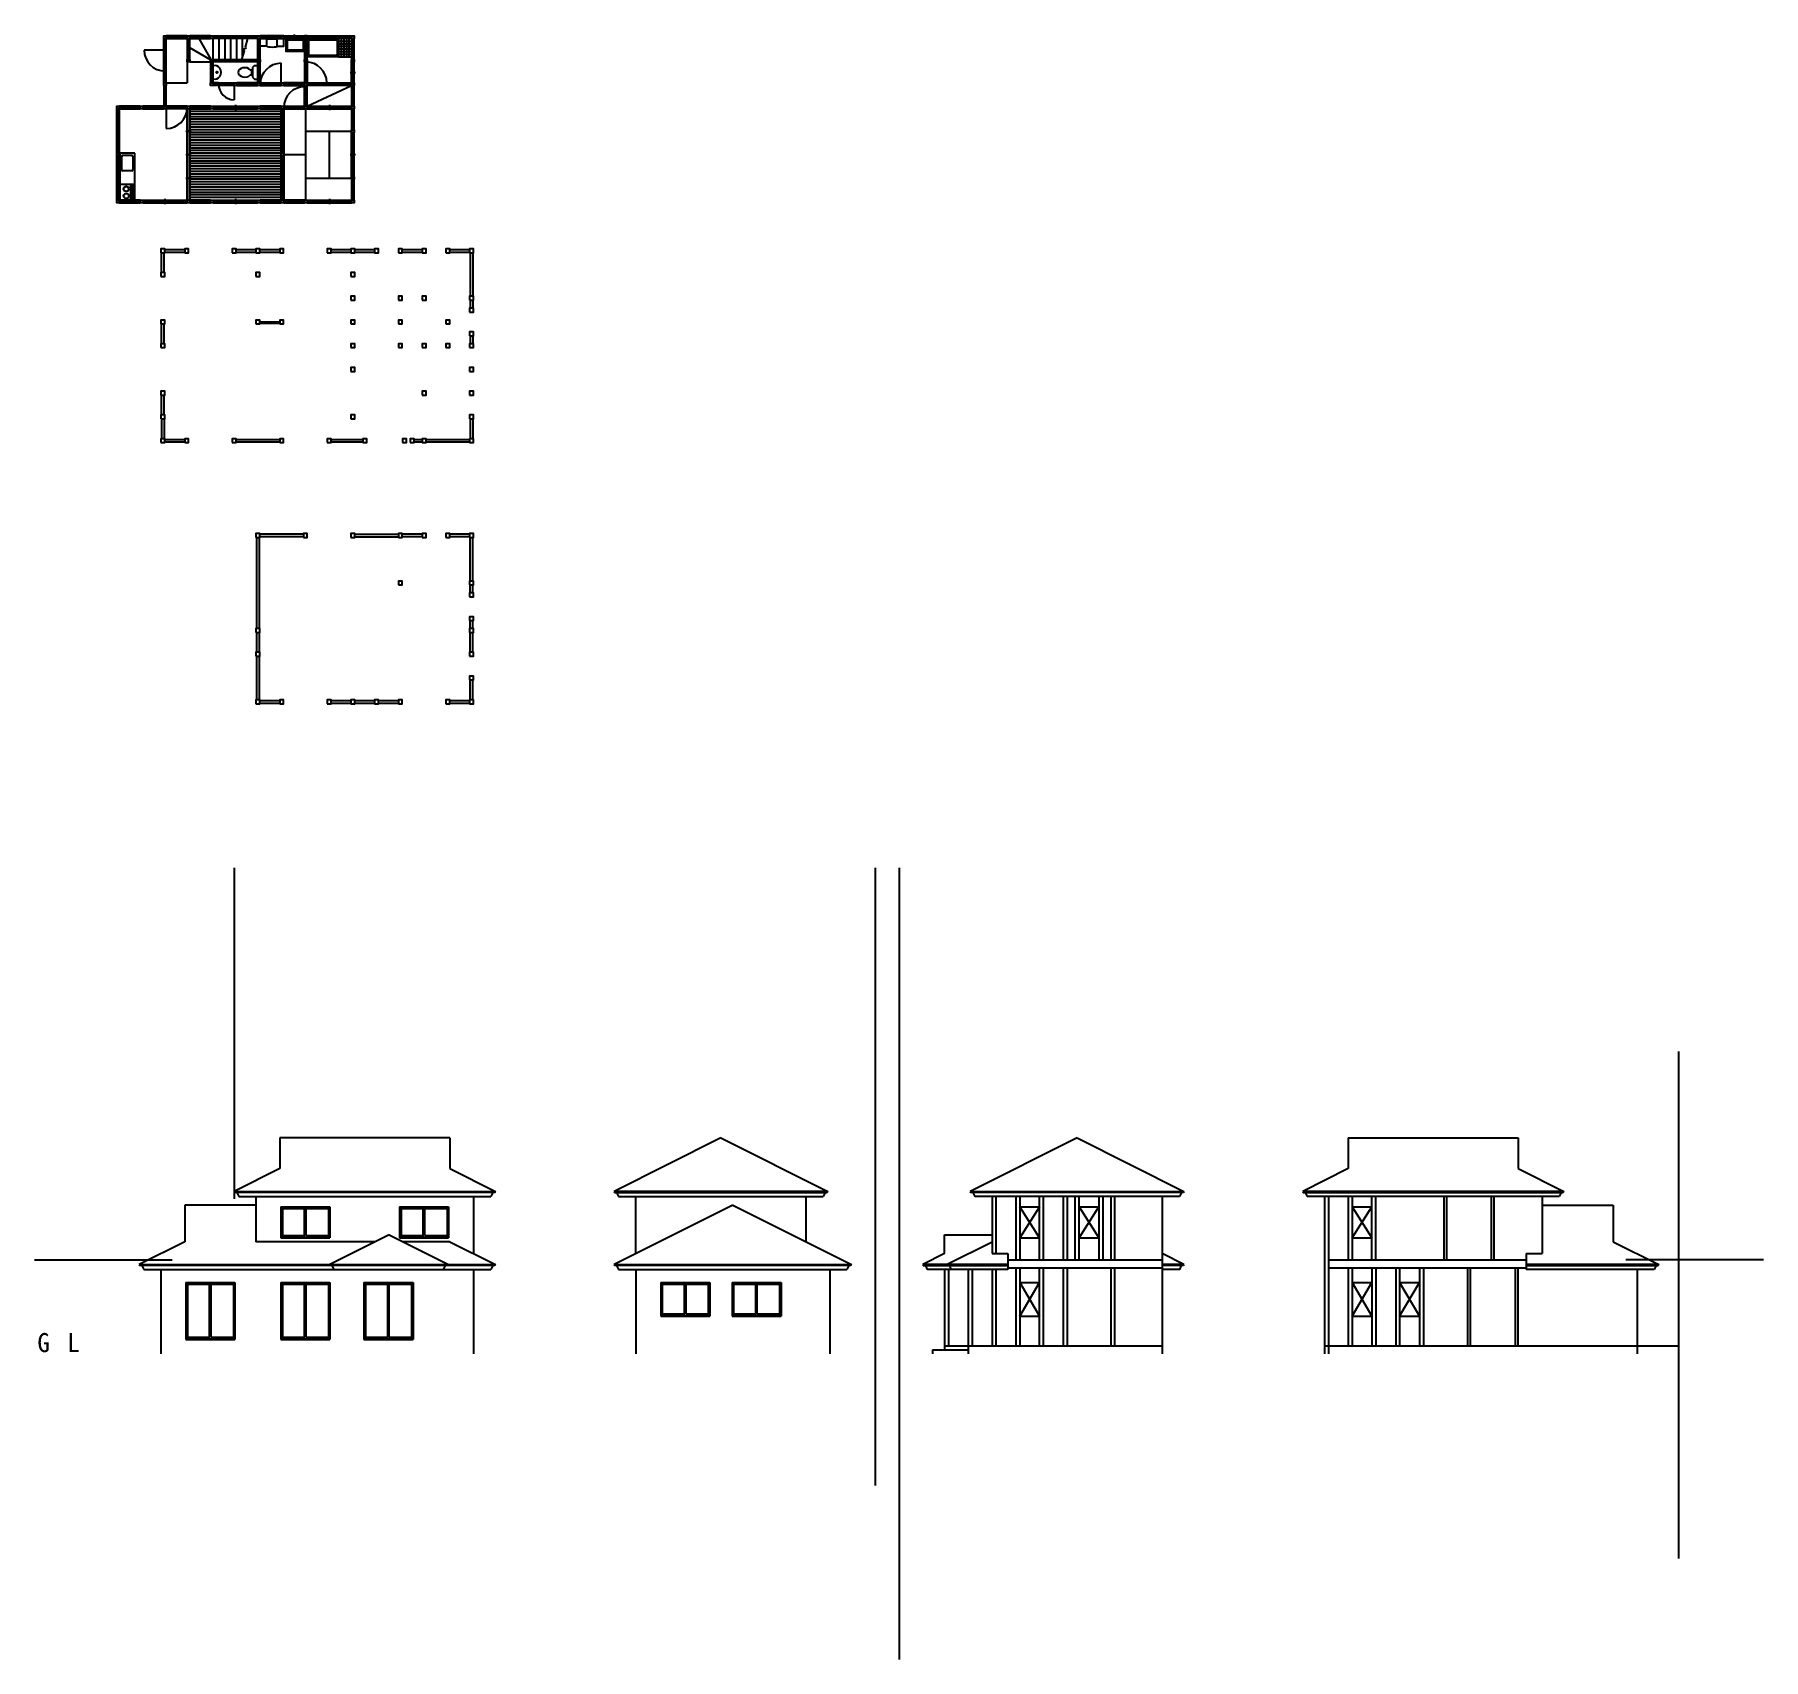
# Model space of a CAD drawing. Units: millimetres at full size, sheet at 1:100. Extents: x -17787 to 48469, y -51701 to 10600.
import ezdxf

# ---------------------------------------------------------------- set-up
doc = ezdxf.new("R2010")
doc.units = ezdxf.units.MM
doc.header["$LTSCALE"] = 100
for name, color, linetype in [('0-1_基準線', 7, 'Continuous'), ('0-2', 3, 'Continuous'), ('0-3_柱', 7, 'Continuous'), ('0-9_壁・窓', 4, 'Continuous'), ('0-A_屋根', 4, 'Continuous')]:
    doc.layers.add(name, color=color, linetype=linetype)
doc.styles.add('ＭＳ ゴシック', font='')
doc.styles.get('ＭＳ ゴシック').set_extended_font_data('MS Gothic')

msp = doc.modelspace()

# ---------------------------------------------------------------- linework, layer by layer
at = {"layer": '0-1_基準線', "color": 4}
for p, q in [((-12838.7, 10000), (-13588.7, 10000)), ((-12838.7, 8750), (-12838.7, 10450)), ((-12738.7, 8750), (-12738.7, 10450)), ((-11038.7, 9628.9), (-11838.7, 10090.7)), ((-11017.6, 9650), (-11479.5, 10450)), ((-10938.7, 9650), (-10938.7, 10450)), ((-10713.7, 9650), (-10713.7, 10450)), ((-10488.7, 9650), (-10488.7, 10450)), ((-10263.7, 9650), (-10263.7, 10450)), ((-10038.7, 9650), (-10038.7, 10450)), ((-9760.5, 9977.9), (-9853.6, 9650)), ((-9813.7, 9790.3), (-9813.7, 10450)), ((-9626.5, 10450), (-9719.6, 10122.2)), ((-8883.9, 10160), (-9138.7, 10160)), ((-8483.9, 10160), (-8483.9, 10440)), ((-8238.7, 10550), (-7438.7, 10550)), ((-8238.7, 10450), (-7438.7, 10450)), ((-8138.7, 10450), (-7438.7, 10450)), ((-7438.7, 10450), (-7438.7, 9950)), ((-7288.7, 10370), (-7288.7, 9830)), ((-7258.7, 10400), (-6218.7, 10400)), ((-6188.7, 10370), (-6188.7, 9830)), ((-6138.7, 10350), (-5638.7, 10350)), ((-6138.7, 10250), (-5638.7, 10250)), ((-6138.7, 10150), (-5638.7, 10150)), ((-6138.7, 10050), (-5638.7, 10050)), ((-6138.7, 9950), (-5638.7, 9950)), ((-6038.7, 10450), (-6038.7, 9750)), ((-5938.7, 10450), (-5938.7, 9750)), ((-5838.7, 10450), (-5838.7, 9750)), ((-5738.7, 10450), (-5738.7, 9750)), ((-11938.7, 9550), (-11938.7, 8750)), ((-11838.7, 9550), (-11038.7, 9550)), ((-9361.7, 9410), (-9238.7, 9410)), ((-9238.7, 9410), (-9238.7, 8890)), ((-8338.7, 8750), (-8338.7, 9500)), ((-7438.7, 9550), (-7438.7, 8750)), ((-7338.7, 9550), (-7338.7, 8750)), ((-6218.7, 9800), (-7258.7, 9800)), ((-6138.7, 9850), (-5638.7, 9850)), ((-6138.7, 9750), (-5638.7, 9750)), ((-5638.7, 8750), (-5638.7, 9550)), ((-5538.7, 8750), (-5538.7, 9550)), ((-12738.7, 8750), (-11938.7, 8750)), ((-10738.7, 8750), (-10138.7, 8750)), ((-10138.7, 8650), (-10738.7, 8650)), ((-10138.7, 8700), (-10138.7, 8100)), ((-9521.8, 9250), (-9478.7, 9250)), ((-9521.8, 9050), (-9478.7, 9050)), ((-9478.7, 9250), (-9478.7, 9050)), ((-9138.7, 8750), (-8338.7, 8750)), ((-9138.7, 8650), (-8338.7, 8650)), ((-7338.7, 8750), (-6588.7, 8750)), ((-7338.7, 7850), (-5638.7, 8650)), ((-7438.7, 7850), (-7438.7, 8600)), ((-11938.7, 7850), (-12738.7, 7850)), ((-11938.7, 7750), (-12738.7, 7750)), ((-12738.7, 7750), (-12738.7, 7000)), ((-11938.7, 4250), (-11938.7, 7750)), ((-11838.7, 7750), (-11838.7, 4250)), ((-8338.7, 7650), (-11838.7, 7650)), ((-8338.7, 7550), (-11838.7, 7550)), ((-8338.7, 7450), (-11838.7, 7450)), ((-8338.7, 7350), (-11838.7, 7350)), ((-10938.7, 7850), (-9238.7, 7850)), ((-10938.7, 7750), (-9238.7, 7750)), ((-8238.7, 7850), (-7438.7, 7850)), ((-8238.7, 7750), (-7438.7, 7750)), ((-7388.7, 4250), (-7388.7, 7750)), ((-7338.7, 7850), (-5638.7, 7850)), ((-7338.7, 7750), (-5638.7, 7750)), ((-8338.7, 7250), (-11838.7, 7250)), ((-8338.7, 7150), (-11838.7, 7150)), ((-8338.7, 7050), (-11838.7, 7050)), ((-8338.7, 6950), (-11838.7, 6950)), ((-8338.7, 6850), (-11838.7, 6850)), ((-8338.7, 6750), (-11838.7, 6750)), ((-8338.7, 6650), (-11838.7, 6650)), ((-7388.7, 6900), (-5638.7, 6900)), ((-6488.7, 5100), (-6488.7, 6900)), ((-5638.7, 5150), (-5638.7, 6850)), ((-5538.7, 5150), (-5538.7, 6850)), ((-13938.7, 6050), (-14538.7, 6050)), ((-14508.7, 4250), (-14508.7, 6050)), ((-13938.7, 4250), (-13938.7, 6050)), ((-8338.7, 6550), (-11838.7, 6550)), ((-8338.7, 6450), (-11838.7, 6450)), ((-8338.7, 6350), (-11838.7, 6350)), ((-8338.7, 6250), (-11838.7, 6250)), ((-8338.7, 6150), (-11838.7, 6150)), ((-8338.7, 6050), (-11838.7, 6050)), ((-8238.7, 6000), (-7388.7, 6000)), ((-14448.9, 5407.3), (-14448.9, 5928.9)), ((-14054.5, 5958.9), (-14418.9, 5958.9)), ((-14054.5, 5377.3), (-14418.9, 5377.3)), ((-14024.5, 5928.9), (-14024.5, 5407.3)), ((-8338.7, 5950), (-11838.7, 5950)), ((-8338.7, 5850), (-11838.7, 5850)), ((-8338.7, 5750), (-11838.7, 5750)), ((-8338.7, 5650), (-11838.7, 5650)), ((-8338.7, 5550), (-11838.7, 5550)), ((-8338.7, 5450), (-11838.7, 5450)), ((-8338.7, 5350), (-11838.7, 5350)), ((-13938.7, 4850), (-14508.7, 4850)), ((-14360.8, 4770.4), (-14318.4, 4728)), ((-14360.8, 4600.7), (-14318.4, 4643.1)), ((-14233.6, 4728), (-14191.1, 4770.4)), ((-14233.6, 4643.1), (-14191.1, 4600.7)), ((-14095.2, 4250), (-14095.2, 4850)), ((-14060.4, 4720), (-14060.4, 4654.1)), ((-14024.5, 4250), (-14024.5, 4850)), ((-8338.7, 5250), (-11838.7, 5250)), ((-8338.7, 5150), (-11838.7, 5150)), ((-8338.7, 5050), (-11838.7, 5050)), ((-8338.7, 4950), (-11838.7, 4950)), ((-8338.7, 4850), (-11838.7, 4850)), ((-8338.7, 4750), (-11838.7, 4750)), ((-8338.7, 4650), (-11838.7, 4650)), ((-7388.7, 5100), (-5638.7, 5100)), ((-14360.8, 4495.3), (-14318.4, 4452.9)), ((-14318.4, 4368), (-14360.8, 4325.6)), ((-14191.1, 4495.3), (-14233.6, 4452.9)), ((-14233.6, 4368), (-14191.1, 4325.6)), ((-14060.4, 4444.4), (-14060.4, 4384.4)), ((-13638.7, 4250), (-11938.7, 4250)), ((-13638.7, 4150), (-11938.7, 4150)), ((-8338.7, 4550), (-11838.7, 4550)), ((-8338.7, 4450), (-11838.7, 4450)), ((-8338.7, 4350), (-11838.7, 4350)), ((-10938.7, 4250), (-9238.7, 4250)), ((-10938.7, 4150), (-9238.7, 4150)), ((-7338.7, 4250), (-5638.7, 4250)), ((-7338.7, 4150), (-5638.7, 4150))]:
    msp.add_line(p, q, dxfattribs=at)
at = {"layer": '0-1_基準線'}
for p, q in [((-12838.7, 10550), (-12738.7, 10550)), ((-12738.7, 10550), (-12738.7, 10450)), ((-11938.7, 10550), (-12738.7, 10550)), ((-11938.7, 10525), (-12738.7, 10525)), ((-12738.7, 10475), (-11938.7, 10475)), ((-12738.7, 10450), (-11938.7, 10450)), ((-11938.7, 10450), (-11938.7, 9650)), ((-11838.7, 10450), (-11938.7, 10450)), ((-11913.7, 10450), (-11913.7, 9650)), ((-11863.7, 9650), (-11863.7, 10450)), ((-11038.7, 10550), (-11838.7, 10550)), ((-11038.7, 10525), (-11838.7, 10525)), ((-11838.7, 10475), (-11038.7, 10475)), ((-11838.7, 9650), (-11838.7, 10450)), ((-11838.7, 10450), (-11038.7, 10450)), ((-10938.7, 10550), (-9238.7, 10550)), ((-10938.7, 10525), (-9238.7, 10525)), ((-9238.7, 10475), (-10938.7, 10475)), ((-9238.7, 10450), (-10938.7, 10450)), ((-9795, 10039.6), (-9760.5, 9977.9)), ((-9238.7, 10450), (-9238.7, 9650)), ((-9213.7, 10450), (-9213.7, 9650)), ((-9163.7, 9650), (-9163.7, 10450)), ((-8338.7, 10550), (-9138.7, 10550)), ((-8338.7, 10525), (-9138.7, 10525)), ((-9138.7, 10475), (-8338.7, 10475)), ((-9138.7, 9650), (-9138.7, 10450)), ((-9138.7, 10450), (-8338.7, 10450)), ((-7838.7, 10600), (-7838.7, 10400)), ((-7438.7, 10450), (-7438.7, 9650)), ((-7413.7, 10450), (-7413.7, 9650)), ((-7363.7, 9650), (-7363.7, 10450)), ((-7338.7, 10550), (-5638.7, 10550)), ((-7338.7, 10525), (-5638.7, 10525)), ((-5638.7, 10475), (-7338.7, 10475)), ((-5638.7, 10450), (-7338.7, 10450)), ((-7338.7, 9650), (-7338.7, 10450)), ((-5638.7, 10450), (-5638.7, 9650)), ((-5613.7, 10450), (-5613.7, 9650)), ((-5563.7, 9650), (-5563.7, 10450)), ((-5538.7, 9650), (-5538.7, 10450)), ((-11038.7, 9550), (-11038.7, 8750)), ((-11013.7, 9550), (-11013.7, 8750)), ((-10963.7, 8750), (-10963.7, 9550)), ((-10938.7, 9650), (-9238.7, 9650)), ((-10938.7, 9625), (-9238.7, 9625)), ((-9238.7, 9575), (-10938.7, 9575)), ((-9238.7, 9550), (-10938.7, 9550)), ((-10938.7, 8750), (-10938.7, 9550)), ((-9238.7, 9550), (-9238.7, 8750)), ((-9213.7, 9550), (-9213.7, 8750)), ((-9163.7, 8750), (-9163.7, 9550)), ((-9138.7, 8750), (-9138.7, 9550)), ((-12838.7, 8750), (-12738.7, 8750)), ((-12838.7, 8650), (-12838.7, 7850)), ((-12813.7, 8650), (-12813.7, 7850)), ((-12763.7, 7850), (-12763.7, 8650)), ((-12738.7, 8750), (-12738.7, 8650)), ((-12738.7, 7850), (-12738.7, 8650)), ((-10768.7, 8725), (-10938.7, 8725)), ((-10768.7, 8675), (-10938.7, 8675)), ((-10768.7, 8650), (-10768.7, 8750)), ((-10738.7, 8650), (-10738.7, 8750)), ((-9238.7, 8750), (-10038.7, 8750)), ((-9238.7, 8725), (-10038.7, 8725)), ((-10038.7, 8675), (-9238.7, 8675)), ((-10038.7, 8650), (-9238.7, 8650)), ((-7438.7, 8750), (-8238.7, 8750)), ((-7438.7, 8725), (-8238.7, 8725)), ((-8238.7, 8675), (-7438.7, 8675)), ((-8238.7, 8650), (-7438.7, 8650)), ((-7438.7, 8650), (-7438.7, 7850)), ((-7413.7, 8650), (-7413.7, 7850)), ((-7363.7, 7850), (-7363.7, 8650)), ((-7338.7, 8750), (-5638.7, 8750)), ((-7338.7, 8725), (-5638.7, 8725)), ((-5638.7, 8675), (-7338.7, 8675)), ((-5638.7, 8650), (-7338.7, 8650)), ((-7338.7, 7850), (-7338.7, 8650)), ((-5688.7, 9150), (-5488.7, 9150)), ((-5638.7, 8650), (-5638.7, 7850)), ((-5613.7, 8650), (-5613.7, 7850)), ((-5563.7, 7850), (-5563.7, 8650)), ((-5538.7, 7850), (-5538.7, 8650)), ((-14638.7, 6050), (-14638.7, 7750)), ((-14613.7, 6050), (-14613.7, 7750)), ((-14563.7, 7750), (-14563.7, 6050)), ((-13738.7, 7850), (-14538.7, 7850)), ((-13738.7, 7825), (-14538.7, 7825)), ((-14538.7, 7775), (-13738.7, 7775)), ((-14538.7, 7750), (-13738.7, 7750)), ((-14538.7, 7750), (-14538.7, 6050)), ((-12838.7, 7850), (-13638.7, 7850)), ((-12838.7, 7825), (-13638.7, 7825)), ((-13638.7, 7775), (-12838.7, 7775)), ((-13638.7, 7750), (-12838.7, 7750)), ((-11038.7, 7850), (-11838.7, 7850)), ((-11038.7, 7825), (-11838.7, 7825)), ((-11838.7, 7775), (-11038.7, 7775)), ((-11838.7, 7750), (-11038.7, 7750)), ((-10088.7, 7900), (-10088.7, 7700)), ((-8338.7, 7850), (-9138.7, 7850)), ((-8338.7, 7825), (-9138.7, 7825)), ((-9138.7, 7775), (-8338.7, 7775)), ((-9138.7, 7750), (-8338.7, 7750)), ((-8338.7, 6050), (-8338.7, 7750)), ((-8313.7, 6050), (-8313.7, 7750)), ((-8263.7, 7750), (-8263.7, 6050)), ((-8238.7, 7750), (-8238.7, 6050)), ((-6488.7, 7900), (-6488.7, 7700)), ((-5638.7, 7750), (-5638.7, 6950)), ((-5613.7, 7750), (-5613.7, 6950)), ((-5563.7, 6950), (-5563.7, 7750)), ((-5538.7, 6950), (-5538.7, 7750)), ((-11988.7, 6900), (-11788.7, 6900)), ((-11988.7, 6000), (-11788.7, 6000)), ((-5688.7, 6000), (-5488.7, 6000)), ((-14638.7, 4250), (-14638.7, 5950)), ((-14613.7, 4250), (-14613.7, 5950)), ((-14563.7, 5950), (-14563.7, 4250)), ((-14538.7, 5950), (-14538.7, 4250)), ((-8338.7, 4250), (-8338.7, 5950)), ((-8313.7, 4250), (-8313.7, 5950)), ((-8263.7, 5950), (-8263.7, 4250)), ((-8238.7, 5950), (-8238.7, 4250)), ((-11988.7, 5100), (-11788.7, 5100)), ((-5638.7, 5050), (-5638.7, 4250)), ((-5613.7, 5050), (-5613.7, 4250)), ((-5563.7, 4250), (-5563.7, 5050)), ((-5538.7, 4250), (-5538.7, 5050)), ((-13738.7, 4250), (-14538.7, 4250)), ((-13738.7, 4225), (-14538.7, 4225)), ((-14538.7, 4175), (-13738.7, 4175)), ((-14538.7, 4150), (-13738.7, 4150)), ((-12788.7, 4300), (-12788.7, 4100)), ((-11038.7, 4250), (-11838.7, 4250)), ((-11038.7, 4225), (-11838.7, 4225)), ((-11838.7, 4175), (-11038.7, 4175)), ((-11838.7, 4150), (-11038.7, 4150)), ((-10088.7, 4300), (-10088.7, 4100)), ((-8338.7, 4250), (-9138.7, 4250)), ((-8338.7, 4225), (-9138.7, 4225)), ((-9138.7, 4175), (-8338.7, 4175)), ((-9138.7, 4150), (-8338.7, 4150)), ((-7438.7, 4250), (-8238.7, 4250)), ((-7438.7, 4225), (-8238.7, 4225)), ((-8238.7, 4175), (-7438.7, 4175)), ((-8238.7, 4150), (-7438.7, 4150)), ((-6488.7, 4300), (-6488.7, 4100))]:
    msp.add_line(p, q, dxfattribs=at)
at = {"layer": '0-1_基準線', "color": 2}
for p, q in [((-12788.7, 10050), (-12788.7, 10450)), ((-12788.7, 9200), (-12788.7, 10000)), ((-12788.7, 9200), (-12788.7, 10000)), ((-8238.7, 10525), (-7808.7, 10525)), ((-7868.7, 10475), (-7438.7, 10475)), ((-7388.7, 9550), (-7388.7, 8750)), ((-5563.7, 9120), (-5563.7, 9550)), ((-12788.7, 8750), (-12788.7, 9150)), ((-12788.7, 8750), (-12788.7, 9150)), ((-10138.7, 8700), (-10738.7, 8700)), ((-9138.7, 8700), (-8338.7, 8700)), ((-5613.7, 8750), (-5613.7, 9180)), ((-11938.7, 7800), (-12738.7, 7800)), ((-11863.7, 7750), (-11863.7, 6870)), ((-10938.7, 7825), (-10058.7, 7825)), ((-10118.7, 7775), (-9238.7, 7775)), ((-8238.7, 7800), (-7438.7, 7800)), ((-7338.7, 7825), (-6458.7, 7825)), ((-6518.7, 7775), (-5638.7, 7775)), ((-5563.7, 5970), (-5563.7, 6850)), ((-5613.7, 5150), (-5613.7, 6030)), ((-11863.7, 5130), (-11863.7, 4250)), ((-13638.7, 4225), (-12758.7, 4225)), ((-12818.7, 4175), (-11938.7, 4175)), ((-10938.7, 4225), (-10058.7, 4225)), ((-10118.7, 4175), (-9238.7, 4175)), ((-7338.7, 4225), (-6458.7, 4225)), ((-6518.7, 4175), (-5638.7, 4175))]:
    msp.add_line(p, q, dxfattribs=at)
at = {"layer": '0-1_基準線', "color": 3}
msp.add_line((-10938.7, 8897.6), (-10938.7, 9402.4), dxfattribs=at)
at = {"layer": '0-1_基準線'}
for points in [[(-12738.7, 10450), (-12838.7, 10450), (-12838.7, 10550)], [(-11938.7, 10450), (-11938.7, 10550), (-11838.7, 10550), (-11838.7, 10450)], [(-12738.7, 8650), (-12838.7, 8650), (-12838.7, 8750)], [(-10738.7, 8750), (-10768.7, 8750), (-10938.7, 8750)], [(-10738.7, 8650), (-10768.7, 8650), (-10938.7, 8650)]]:
    msp.add_lwpolyline(points, dxfattribs=at)
for points in [[(-12838.7, 10450), (-12838.7, 10550), (-12738.7, 10550), (-12738.7, 10450)], [(-12838.7, 10000), (-12738.7, 10000), (-12738.7, 10050), (-12838.7, 10050)], [(-11938.7, 10450), (-11938.7, 10550), (-11838.7, 10550), (-11838.7, 10450)], [(-11938.7, 10450), (-11938.7, 10550), (-11838.7, 10550), (-11838.7, 10450)], [(-11038.7, 10450), (-11038.7, 10550), (-10938.7, 10550), (-10938.7, 10450)], [(-11038.7, 10450), (-11038.7, 10550), (-10938.7, 10550), (-10938.7, 10450)], [(-9238.7, 10450), (-9238.7, 10550), (-9138.7, 10550), (-9138.7, 10450)], [(-9138.7, 10450), (-9238.7, 10450), (-9238.7, 10550), (-9138.7, 10550)], [(-9238.7, 10450), (-9238.7, 10550), (-9138.7, 10550), (-9138.7, 10450)], [(-8338.7, 10450), (-8338.7, 10550), (-8238.7, 10550), (-8238.7, 10450)], [(-8338.7, 10550), (-8338.7, 10450), (-8238.7, 10450), (-8238.7, 10550)], [(-7438.7, 10450), (-7438.7, 10550), (-7338.7, 10550), (-7338.7, 10450)], [(-7338.7, 10450), (-7438.7, 10450), (-7438.7, 10550), (-7338.7, 10550)], [(-7438.7, 10550), (-7438.7, 10450), (-7338.7, 10450), (-7338.7, 10550)], [(-5638.7, 10450), (-5638.7, 10550), (-5538.7, 10550), (-5538.7, 10450)], [(-5538.7, 10450), (-5638.7, 10450), (-5638.7, 10550), (-5538.7, 10550)], [(-11838.7, 9550), (-11938.7, 9550), (-11938.7, 9650), (-11838.7, 9650)], [(-11038.7, 9550), (-11038.7, 9650), (-10938.7, 9650), (-10938.7, 9550)], [(-10938.7, 9550), (-11038.7, 9550), (-11038.7, 9650), (-10938.7, 9650)], [(-9238.7, 9550), (-9238.7, 9650), (-9138.7, 9650), (-9138.7, 9550)], [(-9138.7, 9550), (-9238.7, 9550), (-9238.7, 9650), (-9138.7, 9650)], [(-9138.7, 9550), (-9238.7, 9550), (-9238.7, 9650), (-9138.7, 9650)], [(-7338.7, 9550), (-7438.7, 9550), (-7438.7, 9650), (-7338.7, 9650)], [(-7438.7, 9650), (-7338.7, 9650), (-7338.7, 9550), (-7438.7, 9550)], [(-5538.7, 9550), (-5638.7, 9550), (-5638.7, 9650), (-5538.7, 9650)], [(-5638.7, 9550), (-5538.7, 9550), (-5538.7, 9650), (-5638.7, 9650)], [(-12838.7, 9150), (-12738.7, 9150), (-12738.7, 9200), (-12838.7, 9200)], [(-12738.7, 8650), (-12838.7, 8650), (-12838.7, 8750), (-12738.7, 8750)], [(-10938.7, 8650), (-11038.7, 8650), (-11038.7, 8750), (-10938.7, 8750)], [(-10938.7, 8750), (-10938.7, 8650), (-11038.7, 8650), (-11038.7, 8750)], [(-10138.7, 8650), (-10138.7, 8750), (-10038.7, 8750), (-10038.7, 8650)], [(-10038.7, 8750), (-10038.7, 8650), (-10138.7, 8650), (-10138.7, 8750)], [(-9138.7, 8650), (-9238.7, 8650), (-9238.7, 8750), (-9138.7, 8750)], [(-9238.7, 8650), (-9238.7, 8750), (-9138.7, 8750), (-9138.7, 8650)], [(-9238.7, 8650), (-9238.7, 8750), (-9138.7, 8750), (-9138.7, 8650)], [(-8338.7, 8650), (-8338.7, 8750), (-8238.7, 8750), (-8238.7, 8650)], [(-8338.7, 8650), (-8338.7, 8750), (-8238.7, 8750), (-8238.7, 8650)], [(-7438.7, 8650), (-7438.7, 8750), (-7338.7, 8750), (-7338.7, 8650)], [(-7338.7, 8650), (-7438.7, 8650), (-7438.7, 8750), (-7338.7, 8750)], [(-7438.7, 8650), (-7438.7, 8750), (-7338.7, 8750), (-7338.7, 8650)], [(-7438.7, 8750), (-7338.7, 8750), (-7338.7, 8650), (-7438.7, 8650)], [(-5638.7, 8650), (-5638.7, 8750), (-5538.7, 8750), (-5538.7, 8650)], [(-5538.7, 8650), (-5638.7, 8650), (-5638.7, 8750), (-5538.7, 8750)], [(-5638.7, 8650), (-5538.7, 8650), (-5538.7, 8750), (-5638.7, 8750)], [(-14638.7, 7750), (-14638.7, 7850), (-14538.7, 7850), (-14538.7, 7750)], [(-14538.7, 7750), (-14638.7, 7750), (-14638.7, 7850), (-14538.7, 7850)], [(-13738.7, 7750), (-13738.7, 7850), (-13638.7, 7850), (-13638.7, 7750)], [(-13738.7, 7750), (-13738.7, 7850), (-13638.7, 7850), (-13638.7, 7750)], [(-12838.7, 7750), (-12838.7, 7850), (-12738.7, 7850), (-12738.7, 7750)], [(-12738.7, 7750), (-12838.7, 7750), (-12838.7, 7850), (-12738.7, 7850)], [(-12738.7, 7850), (-12738.7, 7750), (-12838.7, 7750), (-12838.7, 7850)], [(-11938.7, 7750), (-11938.7, 7850), (-11838.7, 7850), (-11838.7, 7750)], [(-11838.7, 7750), (-11938.7, 7750), (-11938.7, 7850), (-11838.7, 7850)], [(-11838.7, 7850), (-11838.7, 7750), (-11938.7, 7750), (-11938.7, 7850)], [(-11038.7, 7750), (-11038.7, 7850), (-10938.7, 7850), (-10938.7, 7750)], [(-11038.7, 7750), (-11038.7, 7850), (-10938.7, 7850), (-10938.7, 7750)], [(-9238.7, 7750), (-9238.7, 7850), (-9138.7, 7850), (-9138.7, 7750)], [(-9238.7, 7750), (-9238.7, 7850), (-9138.7, 7850), (-9138.7, 7750)], [(-8238.7, 7750), (-8338.7, 7750), (-8338.7, 7850), (-8238.7, 7850)], [(-8338.7, 7750), (-8338.7, 7850), (-8238.7, 7850), (-8238.7, 7750)], [(-8338.7, 7750), (-8338.7, 7850), (-8238.7, 7850), (-8238.7, 7750)], [(-7338.7, 7750), (-7438.7, 7750), (-7438.7, 7850), (-7338.7, 7850)], [(-7438.7, 7750), (-7438.7, 7850), (-7338.7, 7850), (-7338.7, 7750)], [(-7438.7, 7750), (-7438.7, 7850), (-7338.7, 7850), (-7338.7, 7750)], [(-5538.7, 7750), (-5638.7, 7750), (-5638.7, 7850), (-5538.7, 7850)], [(-5538.7, 7750), (-5638.7, 7750), (-5638.7, 7850), (-5538.7, 7850)], [(-5638.7, 7750), (-5638.7, 7850), (-5538.7, 7850), (-5538.7, 7750)], [(-5538.7, 6850), (-5638.7, 6850), (-5638.7, 6950), (-5538.7, 6950)], [(-5538.7, 6850), (-5638.7, 6850), (-5638.7, 6950), (-5538.7, 6950)], [(-14538.7, 5950), (-14638.7, 5950), (-14638.7, 6050), (-14538.7, 6050)], [(-14538.7, 5950), (-14638.7, 5950), (-14638.7, 6050), (-14538.7, 6050)], [(-8238.7, 5950), (-8338.7, 5950), (-8338.7, 6050), (-8238.7, 6050)], [(-8238.7, 5950), (-8338.7, 5950), (-8338.7, 6050), (-8238.7, 6050)], [(-5538.7, 5050), (-5638.7, 5050), (-5638.7, 5150), (-5538.7, 5150)], [(-5538.7, 5050), (-5638.7, 5050), (-5638.7, 5150), (-5538.7, 5150)], [(-14638.7, 4150), (-14638.7, 4250), (-14538.7, 4250), (-14538.7, 4150)], [(-14538.7, 4150), (-14638.7, 4150), (-14638.7, 4250), (-14538.7, 4250)], [(-13738.7, 4150), (-13738.7, 4250), (-13638.7, 4250), (-13638.7, 4150)], [(-13738.7, 4150), (-13738.7, 4250), (-13638.7, 4250), (-13638.7, 4150)], [(-11938.7, 4150), (-11938.7, 4250), (-11838.7, 4250), (-11838.7, 4150)], [(-11938.7, 4150), (-11938.7, 4250), (-11838.7, 4250), (-11838.7, 4150)], [(-11838.7, 4150), (-11938.7, 4150), (-11938.7, 4250), (-11838.7, 4250)], [(-11038.7, 4150), (-11038.7, 4250), (-10938.7, 4250), (-10938.7, 4150)], [(-11038.7, 4150), (-11038.7, 4250), (-10938.7, 4250), (-10938.7, 4150)], [(-9238.7, 4150), (-9238.7, 4250), (-9138.7, 4250), (-9138.7, 4150)], [(-9238.7, 4150), (-9238.7, 4250), (-9138.7, 4250), (-9138.7, 4150)], [(-8238.7, 4150), (-8338.7, 4150), (-8338.7, 4250), (-8238.7, 4250)], [(-8338.7, 4150), (-8338.7, 4250), (-8238.7, 4250), (-8238.7, 4150)], [(-8338.7, 4150), (-8338.7, 4250), (-8238.7, 4250), (-8238.7, 4150)], [(-7438.7, 4150), (-7438.7, 4250), (-7338.7, 4250), (-7338.7, 4150)], [(-7438.7, 4150), (-7438.7, 4250), (-7338.7, 4250), (-7338.7, 4150)], [(-5538.7, 4150), (-5638.7, 4150), (-5638.7, 4250), (-5538.7, 4250)], [(-5638.7, 4150), (-5638.7, 4250), (-5538.7, 4250), (-5538.7, 4150)]]:
    msp.add_lwpolyline(points, close=True, dxfattribs=at)
at = {"layer": '0-1_基準線', "color": 4}
for points in [[(-9719.6, 10122.2), (-9685.1, 10060.4), (-9795, 10039.6)], [(-8883.9, 10160), (-8883.9, 10440), (-8483.9, 10440)], [(-8483.9, 10160), (-8236.5, 10160), (-8236.5, 10450)], [(-7438.7, 9950), (-8138.7, 9950), (-8138.7, 10450)], [(-9361.7, 9410), (-9431.7, 9340), (-9431.7, 8960)], [(-9431.7, 8960), (-9361.7, 8890), (-9238.7, 8890)], [(-13938.7, 4250), (-14538.7, 4250), (-14538.7, 6050)]]:
    msp.add_lwpolyline(points, dxfattribs=at)
for points in [[(-8088.7, 10400), (-7488.7, 10400), (-7488.7, 10000), (-8088.7, 10000)], [(-7338.7, 9750), (-7338.7, 10450), (-6138.7, 10450), (-6138.7, 9750)]]:
    msp.add_lwpolyline(points, close=True, dxfattribs=at)
at = {"layer": '0-1_基準線', "color": 2}
msp.add_lwpolyline([(-11913.7, 5070), (-11913.7, 6000), (-11913.7, 6930)], dxfattribs=at)
at = {"layer": '0-1_基準線', "color": 3}
msp.add_circle((-10798.7, 9150), 30, dxfattribs=at)
at = {"layer": '0-1_基準線', "color": 4}
for centre in [(-14276, 4685.6), (-14276, 4410.5)]:
    msp.add_circle(centre, 100, dxfattribs=at)
for centre, radius, start, end in [((-12788.7, 10000), 800, 180, 270), ((-7258.7, 10370), 30, 90, 180), ((-6218.7, 10370), 30, 0, 90), ((-8338.7, 8700), 800, 90, 180), ((-7388.7, 8750), 800, 0, 90), ((-7258.7, 9830), 30, 180, 270), ((-6218.7, 9830), 30, 270, 0), ((-10138.7, 8700), 600, 180, 270), ((-7438.7, 7800), 800, 90, 180), ((-12738.7, 7800), 800, 270, 0), ((-14418.9, 5928.9), 30, 90, 180), ((-14418.9, 5407.3), 30, 180, 270), ((-14054.5, 5928.9), 30, 0, 90), ((-14054.5, 5407.3), 30, 270, 0)]:
    msp.add_arc(centre, radius, start, end, dxfattribs=at)
for centre, major_axis, ratio, start_param, end_param in [((-8683.9, 10160), (200, 0), 0.2, 3.1415927, 6.2831853), ((-9728.7, 9150), (250, 0), 0.712, 0.5959795, 5.6872058)]:
    msp.add_ellipse(centre, major_axis=major_axis, ratio=ratio, start_param=start_param, end_param=end_param, dxfattribs=at)
at = {"layer": '0-1_基準線', "color": 3}
msp.add_ellipse((-10868.7, 9150), major_axis=(0, 265), ratio=0.8679, start_param=2.83234, end_param=6.5924393, dxfattribs=at)
at = {"layer": '0-2'}
for p, q in [((-12918.7, 1475), (-12918.7, 2235)), ((-12818.7, 1475), (-12818.7, 2235)), ((-12793.7, 2360), (-12033.7, 2360)), ((-12793.7, 2260), (-12033.7, 2260)), ((-10063.7, 2360), (-9303.7, 2360)), ((-10063.7, 2260), (-9303.7, 2260)), ((-9148.5, 2360), (-8393.7, 2360)), ((-9148.5, 2260), (-8393.7, 2260)), ((-6423.7, 2360), (-5663.7, 2360)), ((-6423.7, 2260), (-5663.7, 2260)), ((-5513.7, 2360), (-4753.7, 2360)), ((-5513.7, 2260), (-4753.7, 2260)), ((-3693.7, 2360), (-2933.7, 2360)), ((-3693.7, 2260), (-2933.7, 2260)), ((-1873.7, 2360), (-1113.7, 2360)), ((-1873.7, 2260), (-1113.7, 2260)), ((-1088.7, 2235), (-1088.7, 565)), ((-988.7, 2235), (-988.7, 565)), ((-1088.7, 415), (-1088.7, 110)), ((-988.7, 415), (-988.7, 110)), ((-12918.7, -1255), (-12918.7, -495)), ((-12818.7, -1255), (-12818.7, -495)), ((-9153.7, -420), (-8393.7, -420)), ((-9153.7, -470), (-8393.7, -470)), ((-1088.7, -950), (-1088.7, -1255)), ((-988.7, -950), (-988.7, -1255)), ((-12918.7, -3985), (-12918.7, -3225)), ((-12818.7, -3985), (-12818.7, -3225)), ((-12918.7, -4135), (-12918.7, -4895)), ((-12818.7, -4135), (-12818.7, -4895)), ((-1088.7, -4135), (-1088.7, -4895)), ((-988.7, -4135), (-988.7, -4895)), ((-12793.7, -4920), (-12033.7, -4920)), ((-12793.7, -5020), (-12033.7, -5020)), ((-10063.7, -4920), (-8393.7, -4920)), ((-10063.7, -5020), (-8393.7, -5020)), ((-6423.7, -4920), (-5208.7, -4920)), ((-6423.7, -5020), (-5208.7, -5020)), ((-3238.7, -4920), (-2933.7, -4920)), ((-3238.7, -5020), (-2933.7, -5020)), ((-2783.7, -4920), (-1113.7, -4920)), ((-2783.7, -5020), (-1113.7, -5020)), ((-7483.7, -8560), (-9153.7, -8560)), ((-5513.7, -8560), (-3843.7, -8560)), ((-2933.7, -8560), (-3693.7, -8560)), ((-1113.7, -8560), (-1873.7, -8560)), ((-9278.7, -8685), (-9278.7, -12175)), ((-9178.7, -8685), (-9178.7, -12175)), ((-7483.7, -8660), (-9153.7, -8660)), ((-5513.7, -8660), (-3843.7, -8660)), ((-2933.7, -8660), (-3693.7, -8660)), ((-1113.7, -8660), (-1873.7, -8660)), ((-1088.7, -10355), (-1088.7, -8685)), ((-988.7, -10355), (-988.7, -8685)), ((-1088.7, -10810), (-1088.7, -10500)), ((-988.7, -10810), (-988.7, -10500)), ((-1088.7, -12175), (-1088.7, -11870)), ((-988.7, -12175), (-988.7, -11870)), ((-9278.7, -12325), (-9278.7, -13085)), ((-9178.7, -12325), (-9178.7, -13085)), ((-1088.7, -13085), (-1088.7, -12325)), ((-988.7, -13085), (-988.7, -12325)), ((-9278.7, -13235), (-9278.7, -14905)), ((-9178.7, -13235), (-9178.7, -14905)), ((-1088.7, -14905), (-1088.7, -14145)), ((-988.7, -14905), (-988.7, -14145)), ((-9153.7, -14930), (-8393.7, -14930)), ((-9153.7, -15030), (-8393.7, -15030)), ((-6423.7, -14930), (-5663.7, -14930)), ((-6423.7, -15030), (-5663.7, -15030)), ((-5513.7, -14930), (-4753.7, -14930)), ((-5513.7, -15030), (-4753.7, -15030)), ((-4603.7, -14930), (-3843.7, -14930)), ((-4603.7, -15030), (-3843.7, -15030)), ((-1873.7, -14930), (-1113.7, -14930)), ((-1873.7, -15030), (-1113.7, -15030))]:
    msp.add_line(p, q, dxfattribs=at)
at = {"layer": '0-3_柱'}
for points in [[(-12943.7, 2235), (-12793.7, 2235), (-12793.7, 2385), (-12943.7, 2385)], [(-12033.7, 2235), (-11883.7, 2235), (-11883.7, 2385), (-12033.7, 2385)], [(-10213.7, 2235), (-10063.7, 2235), (-10063.7, 2385), (-10213.7, 2385)], [(-9303.7, 2235), (-9153.7, 2235), (-9153.7, 2385), (-9303.7, 2385)], [(-8393.7, 2235), (-8243.7, 2235), (-8243.7, 2385), (-8393.7, 2385)], [(-6573.7, 2235), (-6423.7, 2235), (-6423.7, 2385), (-6573.7, 2385)], [(-5663.7, 2235), (-5513.7, 2235), (-5513.7, 2385), (-5663.7, 2385)], [(-4753.7, 2235), (-4603.7, 2235), (-4603.7, 2385), (-4753.7, 2385)], [(-3843.7, 2235), (-3693.7, 2235), (-3693.7, 2385), (-3843.7, 2385)], [(-2933.7, 2235), (-2783.7, 2235), (-2783.7, 2385), (-2933.7, 2385)], [(-2023.7, 2235), (-1873.7, 2235), (-1873.7, 2385), (-2023.7, 2385)], [(-1113.7, 2235), (-963.7, 2235), (-963.7, 2385), (-1113.7, 2385)], [(-12943.7, 1325), (-12793.7, 1325), (-12793.7, 1475), (-12943.7, 1475)], [(-9303.7, 1325), (-9153.7, 1325), (-9153.7, 1475), (-9303.7, 1475)], [(-5663.7, 1325), (-5513.7, 1325), (-5513.7, 1475), (-5663.7, 1475)], [(-5663.7, 415), (-5513.7, 415), (-5513.7, 565), (-5663.7, 565)], [(-3843.7, 415), (-3693.7, 415), (-3693.7, 565), (-3843.7, 565)], [(-2933.7, 415), (-2783.7, 415), (-2783.7, 565), (-2933.7, 565)], [(-1113.7, 415), (-963.7, 415), (-963.7, 565), (-1113.7, 565)], [(-1113.7, -40), (-963.7, -40), (-963.7, 110), (-1113.7, 110)], [(-12943.7, -495), (-12793.7, -495), (-12793.7, -345), (-12943.7, -345)], [(-9303.7, -495), (-9153.7, -495), (-9153.7, -345), (-9303.7, -345)], [(-8393.7, -495), (-8243.7, -495), (-8243.7, -345), (-8393.7, -345)], [(-5663.7, -495), (-5513.7, -495), (-5513.7, -345), (-5663.7, -345)], [(-3843.7, -495), (-3693.7, -495), (-3693.7, -345), (-3843.7, -345)], [(-2023.7, -495), (-1873.7, -495), (-1873.7, -345), (-2023.7, -345)], [(-12943.7, -1405), (-12793.7, -1405), (-12793.7, -1255), (-12943.7, -1255)], [(-5663.7, -1405), (-5513.7, -1405), (-5513.7, -1255), (-5663.7, -1255)], [(-3843.7, -1405), (-3693.7, -1405), (-3693.7, -1255), (-3843.7, -1255)], [(-2933.7, -1405), (-2783.7, -1405), (-2783.7, -1255), (-2933.7, -1255)], [(-2023.7, -1405), (-1873.7, -1405), (-1873.7, -1255), (-2023.7, -1255)], [(-1113.7, -950), (-963.7, -950), (-963.7, -800), (-1113.7, -800)], [(-1113.7, -1405), (-963.7, -1405), (-963.7, -1255), (-1113.7, -1255)], [(-5663.7, -2315), (-5513.7, -2315), (-5513.7, -2165), (-5663.7, -2165)], [(-1113.7, -2315), (-963.7, -2315), (-963.7, -2165), (-1113.7, -2165)], [(-12943.7, -3225), (-12793.7, -3225), (-12793.7, -3075), (-12943.7, -3075)], [(-2933.7, -3225), (-2783.7, -3225), (-2783.7, -3075), (-2933.7, -3075)], [(-1113.7, -3225), (-963.7, -3225), (-963.7, -3075), (-1113.7, -3075)], [(-12943.7, -4135), (-12793.7, -4135), (-12793.7, -3985), (-12943.7, -3985)], [(-5663.7, -4135), (-5513.7, -4135), (-5513.7, -3985), (-5663.7, -3985)], [(-1113.7, -4135), (-963.7, -4135), (-963.7, -3985), (-1113.7, -3985)], [(-12943.7, -5045), (-12793.7, -5045), (-12793.7, -4895), (-12943.7, -4895)], [(-12033.7, -5045), (-11883.7, -5045), (-11883.7, -4895), (-12033.7, -4895)], [(-10213.7, -5045), (-10063.7, -5045), (-10063.7, -4895), (-10213.7, -4895)], [(-8393.7, -5045), (-8243.7, -5045), (-8243.7, -4895), (-8393.7, -4895)], [(-6573.7, -5045), (-6423.7, -5045), (-6423.7, -4895), (-6573.7, -4895)], [(-5208.7, -5045), (-5058.7, -5045), (-5058.7, -4895), (-5208.7, -4895)], [(-3684.3, -5045), (-3534.3, -5045), (-3534.3, -4895), (-3684.3, -4895)], [(-3388.7, -5045), (-3238.7, -5045), (-3238.7, -4895), (-3388.7, -4895)], [(-2933.7, -5045), (-2783.7, -5045), (-2783.7, -4895), (-2933.7, -4895)], [(-1113.7, -5045), (-963.7, -5045), (-963.7, -4895), (-1113.7, -4895)], [(-9303.7, -8685), (-9153.7, -8685), (-9153.7, -8535), (-9303.7, -8535)], [(-7483.7, -8685), (-7333.7, -8685), (-7333.7, -8535), (-7483.7, -8535)], [(-5663.7, -8685), (-5513.7, -8685), (-5513.7, -8535), (-5663.7, -8535)], [(-3843.7, -8685), (-3693.7, -8685), (-3693.7, -8535), (-3843.7, -8535)], [(-2933.7, -8685), (-2783.7, -8685), (-2783.7, -8535), (-2933.7, -8535)], [(-2023.7, -8685), (-1873.7, -8685), (-1873.7, -8535), (-2023.7, -8535)], [(-1113.7, -8685), (-963.7, -8685), (-963.7, -8535), (-1113.7, -8535)], [(-3843.7, -10505), (-3693.7, -10505), (-3693.7, -10355), (-3843.7, -10355)], [(-1113.7, -10505), (-963.7, -10505), (-963.7, -10355), (-1113.7, -10355)], [(-1113.7, -10960), (-963.7, -10960), (-963.7, -10810), (-1113.7, -10810)], [(-1113.7, -11870), (-963.7, -11870), (-963.7, -11720), (-1113.7, -11720)], [(-9303.7, -12325), (-9153.7, -12325), (-9153.7, -12175), (-9303.7, -12175)], [(-1113.7, -12325), (-963.7, -12325), (-963.7, -12175), (-1113.7, -12175)], [(-9303.7, -13235), (-9153.7, -13235), (-9153.7, -13085), (-9303.7, -13085)], [(-1113.7, -13235), (-963.7, -13235), (-963.7, -13085), (-1113.7, -13085)], [(-1113.7, -14145), (-963.7, -14145), (-963.7, -13995), (-1113.7, -13995)], [(-9303.7, -15055), (-9153.7, -15055), (-9153.7, -14905), (-9303.7, -14905)], [(-8393.7, -15055), (-8243.7, -15055), (-8243.7, -14905), (-8393.7, -14905)], [(-6573.7, -15055), (-6423.7, -15055), (-6423.7, -14905), (-6573.7, -14905)], [(-5663.7, -15055), (-5513.7, -15055), (-5513.7, -14905), (-5663.7, -14905)], [(-4753.7, -15055), (-4603.7, -15055), (-4603.7, -14905), (-4753.7, -14905)], [(-3843.7, -15055), (-3693.7, -15055), (-3693.7, -14905), (-3843.7, -14905)], [(-2023.7, -15055), (-1873.7, -15055), (-1873.7, -14905), (-2023.7, -14905)], [(-1113.7, -15055), (-963.7, -15055), (-963.7, -14905), (-1113.7, -14905)]]:
    msp.add_lwpolyline(points, close=True, dxfattribs=at)
at = {"layer": '0-9_壁・窓'}
for p, q in [((15341.3, -21350), (15341.3, -51701.4)), ((45217.5, -28397.5), (45217.5, -47835)), ((-8348.7, -34350.1), (-6468.7, -34350.1)), ((-8348.7, -34350.1), (-8348.7, -35540.1)), ((-8318.7, -34350.1), (-8318.7, -35540.1)), ((-8318.7, -34380.1), (-6498.7, -34380.1)), ((-8318.7, -34380.1), (-6498.7, -34380.1)), ((-8288.7, -34410.1), (-7438.7, -34410.1)), ((-8288.7, -34410.1), (-8288.7, -35450.1)), ((-7438.7, -35510.1), (-7438.7, -34380.1)), ((-7378.7, -34410.1), (-6528.7, -34410.1)), ((-7378.7, -35450.1), (-7378.7, -34410.1)), ((-6528.7, -34410.1), (-6528.7, -35450.1)), ((-6498.7, -34350.1), (-6498.7, -35540.1)), ((-6468.7, -34350.1), (-6468.7, -35540.1)), ((-3798.7, -34350.1), (-1918.7, -34350.1)), ((-3798.7, -34350.1), (-3798.7, -35540.1)), ((-3768.7, -34350.1), (-3768.7, -35540.1)), ((-3768.7, -34380.1), (-1948.7, -34380.1)), ((-3768.7, -34380.1), (-1948.7, -34380.1)), ((-3738.7, -34410.1), (-2888.7, -34410.1)), ((-3738.7, -34410.1), (-3738.7, -35450.1)), ((-2888.7, -35510.1), (-2888.7, -34380.1)), ((-2828.7, -34410.1), (-1978.7, -34410.1)), ((-2828.7, -35450.1), (-2828.7, -34410.1)), ((-1978.7, -34410.1), (-1978.7, -35450.1)), ((-1948.7, -34350.1), (-1948.7, -35540.1)), ((-1918.7, -34350.1), (-1918.7, -35540.1)), ((19966.3, -34350.1), (20726.3, -34350.1)), ((20726.3, -34350.1), (19966.3, -35540.1)), ((20726.3, -35540.1), (19966.3, -34350.1)), ((22241.3, -34350.1), (23001.3, -34350.1)), ((22241.3, -35540.1), (23001.3, -34350.1)), ((22241.3, -34350.1), (23001.3, -35540.1)), ((32706.3, -34350.1), (33466.3, -35540.1)), ((32706.3, -35540.1), (33466.3, -34350.1)), ((32706.3, -34350.1), (33466.3, -34350.1)), ((-8348.7, -35540.1), (-6468.7, -35540.1)), ((-8318.7, -35510.1), (-6498.7, -35510.1)), ((-8288.7, -35450.1), (-7438.7, -35450.1)), ((-7378.7, -35450.1), (-6528.7, -35450.1)), ((-3798.7, -35540.1), (-1918.7, -35540.1)), ((-3768.7, -35510.1), (-1948.7, -35510.1)), ((-3738.7, -35450.1), (-2888.7, -35450.1)), ((-2828.7, -35450.1), (-1978.7, -35450.1)), ((17161.3, -36555.6), (18906.3, -35683.1)), ((19966.3, -35540.1), (20726.3, -35540.1)), ((22241.3, -35540.1), (23001.3, -35540.1)), ((32706.3, -35540.1), (33466.3, -35540.1)), ((-11988.7, -37250.1), (-11988.7, -39440.1)), ((-11988.7, -37250.1), (-10108.7, -37250.1)), ((-11958.7, -37250.1), (-11958.7, -39440.1)), ((-11958.7, -37280.1), (-10138.7, -37280.1)), ((-11958.7, -37280.1), (-10138.7, -37280.1)), ((-11928.7, -37310.1), (-11928.7, -39350.1)), ((-11928.7, -37310.1), (-11078.7, -37310.1)), ((-11078.7, -39410.1), (-11078.7, -37280.1)), ((-11018.7, -37310.1), (-10168.7, -37310.1)), ((-11018.7, -39350.1), (-11018.7, -37310.1)), ((-10168.7, -37310.1), (-10168.7, -39350.1)), ((-10138.7, -37250.1), (-10138.7, -39440.1)), ((-10108.7, -37250.1), (-10108.7, -39440.1)), ((-8348.7, -37250.1), (-8348.7, -39440.1)), ((-8348.7, -37250.1), (-6468.7, -37250.1)), ((-8318.7, -37250.1), (-8318.7, -39440.1)), ((-8318.7, -37280.1), (-6498.7, -37280.1)), ((-8318.7, -37280.1), (-6498.7, -37280.1)), ((-8288.7, -37310.1), (-8288.7, -39350.1)), ((-8288.7, -37310.1), (-7438.7, -37310.1)), ((-7438.7, -39410.1), (-7438.7, -37280.1)), ((-7378.7, -37310.1), (-6528.7, -37310.1)), ((-7378.7, -39350.1), (-7378.7, -37310.1)), ((-6528.7, -37310.1), (-6528.7, -39350.1)), ((-6498.7, -37250.1), (-6498.7, -39440.1)), ((-6468.7, -37250.1), (-6468.7, -39440.1)), ((-5163.7, -37250.1), (-5163.7, -39440.1)), ((-5163.7, -37250.1), (-3283.7, -37250.1)), ((-5133.7, -37250.1), (-5133.7, -39440.1)), ((-5133.7, -37280.1), (-3313.7, -37280.1)), ((-5133.7, -37280.1), (-3313.7, -37280.1)), ((-5103.7, -37310.1), (-5103.7, -39350.1)), ((-5103.7, -37310.1), (-4253.7, -37310.1)), ((-4253.7, -39410.1), (-4253.7, -37280.1)), ((-4193.7, -37310.1), (-3343.7, -37310.1)), ((-4193.7, -39350.1), (-4193.7, -37310.1)), ((-3343.7, -37310.1), (-3343.7, -39350.1)), ((-3313.7, -37250.1), (-3313.7, -39440.1)), ((-3283.7, -37250.1), (-3283.7, -39440.1)), ((6211.3, -37250.1), (8091.3, -37250.1)), ((6211.3, -37250.1), (6211.3, -38540.1)), ((6241.3, -37250.1), (6241.3, -38540.1)), ((6241.3, -37280.1), (8061.3, -37280.1)), ((6241.3, -37280.1), (8061.3, -37280.1)), ((6271.3, -37310.1), (7121.3, -37310.1)), ((6271.3, -37310.1), (6271.3, -38450.1)), ((7121.3, -38510.1), (7121.3, -37280.1)), ((7181.3, -37310.1), (8031.3, -37310.1)), ((7181.3, -38450.1), (7181.3, -37310.1)), ((8031.3, -37310.1), (8031.3, -38450.1)), ((8061.3, -37250.1), (8061.3, -38540.1)), ((8091.3, -37250.1), (8091.3, -38540.1)), ((8941.3, -37250.1), (10821.3, -37250.1)), ((8941.3, -37250.1), (8941.3, -38540.1)), ((8971.3, -37250.1), (8971.3, -38540.1)), ((8971.3, -37280.1), (10791.3, -37280.1)), ((8971.3, -37280.1), (10791.3, -37280.1)), ((9001.3, -37310.1), (9851.3, -37310.1)), ((9001.3, -37310.1), (9001.3, -38450.1)), ((9851.3, -38510.1), (9851.3, -37280.1)), ((9911.3, -37310.1), (10761.3, -37310.1)), ((9911.3, -38450.1), (9911.3, -37310.1)), ((10761.3, -37310.1), (10761.3, -38450.1)), ((10791.3, -37250.1), (10791.3, -38540.1)), ((10821.3, -37250.1), (10821.3, -38540.1)), ((19966.3, -37250.1), (20726.3, -37250.1)), ((19966.3, -37250.1), (20726.3, -38540.1)), ((19966.3, -38540.1), (20726.3, -37250.1)), ((32706.3, -37250.1), (33466.3, -37250.1)), ((32706.3, -37250.1), (33466.3, -38540.1)), ((32706.3, -38540.1), (33466.3, -37250.1)), ((34526.3, -37250.1), (35286.3, -37250.1)), ((34526.3, -37250.1), (35286.3, -38540.1)), ((34526.3, -38540.1), (35286.3, -37250.1)), ((6211.3, -38540.1), (8091.3, -38540.1)), ((6241.3, -38510.1), (8061.3, -38510.1)), ((6271.3, -38450.1), (7121.3, -38450.1)), ((7181.3, -38450.1), (8031.3, -38450.1)), ((8941.3, -38540.1), (10821.3, -38540.1)), ((8971.3, -38510.1), (10791.3, -38510.1)), ((9001.3, -38450.1), (9851.3, -38450.1)), ((9911.3, -38450.1), (10761.3, -38450.1)), ((19966.3, -38540.1), (20726.3, -38540.1)), ((32706.3, -38540.1), (33466.3, -38540.1)), ((34526.3, -38540.1), (35286.3, -38540.1)), ((-11988.7, -39440.1), (-10108.7, -39440.1)), ((-11958.7, -39410.1), (-10138.7, -39410.1)), ((-11928.7, -39350.1), (-11078.7, -39350.1)), ((-11018.7, -39350.1), (-10168.7, -39350.1)), ((-8348.7, -39440.1), (-6468.7, -39440.1)), ((-8318.7, -39410.1), (-6498.7, -39410.1)), ((-8288.7, -39350.1), (-7438.7, -39350.1)), ((-7378.7, -39350.1), (-6528.7, -39350.1)), ((-5163.7, -39440.1), (-3283.7, -39440.1)), ((-5133.7, -39410.1), (-3313.7, -39410.1)), ((-5103.7, -39350.1), (-4253.7, -39350.1)), ((-4193.7, -39350.1), (-3343.7, -39350.1))]:
    msp.add_line(p, q, dxfattribs=at)
at = {"layer": '0-9_壁・窓', "color": 7}
for p, q in [((-9303.7, -33947.9), (-9303.7, -35683.1)), ((-963.7, -33947.9), (-963.7, -36138.1)), ((5256.3, -36138.1), (5256.3, -33947.9)), ((11776.3, -33947.9), (11776.3, -35683.1)), ((18906.3, -33947.9), (18906.3, -36138.1)), ((19056.3, -33947.9), (19056.3, -36138.1)), ((19816.3, -33947.9), (19816.3, -36380.1)), ((19966.3, -33947.9), (19966.3, -36380.1)), ((20726.3, -36380.1), (20726.3, -33947.9)), ((20876.3, -36380.1), (20876.3, -33947.9)), ((21636.3, -33947.9), (21636.3, -36380.1)), ((21786.3, -33947.9), (21786.3, -36380.1)), ((22091.3, -36380.1), (22091.3, -33947.9)), ((22241.3, -36380.1), (22241.3, -33947.9)), ((23001.3, -33947.9), (23001.3, -36380.1)), ((23151.3, -33947.9), (23151.3, -36380.1)), ((23456.3, -33947.9), (23456.3, -36380.1)), ((23606.3, -33947.9), (23606.3, -36380.1)), ((25426.3, -33947.9), (25426.3, -39980.1)), ((31646.3, -33947.9), (31646.3, -39980.1)), ((31796.3, -33947.9), (31796.3, -39980.1)), ((32556.3, -33947.9), (32556.3, -36380.1)), ((32706.3, -33947.9), (32706.3, -36380.1)), ((33466.3, -36380.1), (33466.3, -33947.9)), ((33616.3, -36380.1), (33616.3, -33947.9)), ((36221.3, -33947.9), (36221.3, -36380.1)), ((36321.3, -33947.9), (36321.3, -36380.1)), ((38041.3, -33947.9), (38041.3, -36380.1)), ((38141.3, -33947.9), (38141.3, -36380.1)), ((39986.3, -33947.9), (39986.3, -36138.1)), ((-4753.7, -35683.1), (-9303.7, -35683.1)), ((-1873.7, -35683.1), (-3693.7, -35683.1)), ((18906.3, -36138.1), (19511.3, -36138.1)), ((19511.3, -36380.1), (25426.3, -36380.1)), ((31796.3, -36380.1), (39381.3, -36380.1)), ((-12943.7, -36747.9), (-12943.7, -39980.1)), ((-963.7, -36747.9), (-963.7, -39980.1)), ((5256.3, -36747.9), (5256.3, -39980.1)), ((12686.3, -36747.9), (12686.3, -39980.1)), ((17086.3, -36747.9), (17086.3, -39830.1)), ((17236.3, -36747.9), (17236.3, -39680.1)), ((18146.3, -36747.9), (18146.3, -39680.1)), ((18906.3, -36747.9), (18906.3, -39680.1)), ((19056.3, -36747.9), (19056.3, -39680.1)), ((19511.3, -36680.1), (25426.3, -36680.1)), ((19816.3, -36680.1), (19816.3, -39680.1)), ((19966.3, -36680.1), (19966.3, -39680.1)), ((20726.3, -39680.1), (20726.3, -36680.1)), ((20876.3, -39680.1), (20876.3, -36680.1)), ((21636.3, -36680.1), (21636.3, -39680.1)), ((21786.3, -36680.1), (21786.3, -39680.1)), ((23456.3, -36680.1), (23456.3, -39680.1)), ((23606.3, -36680.1), (23606.3, -39680.1)), ((31796.3, -36680.1), (39381.3, -36680.1)), ((32556.3, -36680.1), (32556.3, -39680.1)), ((32706.3, -36680.1), (32706.3, -39680.1)), ((33466.3, -36680.1), (33466.3, -39680.1)), ((33616.3, -36680.1), (33616.3, -39680.1)), ((34376.3, -36680.1), (34376.3, -39680.1)), ((34526.3, -36680.1), (34526.3, -39680.1)), ((35286.3, -36680.1), (35286.3, -39680.1)), ((35436.3, -36680.1), (35436.3, -39680.1)), ((37131.3, -36680.1), (37131.3, -39680.1)), ((37231.3, -36680.1), (37231.3, -39680.1)), ((38951.3, -36680.1), (38951.3, -39680.1)), ((39051.3, -36680.1), (39051.3, -39680.1)), ((43626.3, -36747.9), (43626.3, -39980.1)), ((17086.3, -39680.1), (17996.3, -39680.1)), ((17996.3, -39680.1), (25426.3, -39680.1)), ((31646.3, -39680.1), (45217.5, -39680.1)), ((16631.3, -39830.1), (16631.3, -39980.1)), ((16631.3, -39830.1), (17996.3, -39830.1))]:
    msp.add_line(p, q, dxfattribs=at)
msp.add_lwpolyline([(17996.3, -36747.9), (17996.3, -39680.1), (17996.3, -39980.1)], dxfattribs=at)
at = {"layer": '0-A_屋根'}
for p, q in [((-10138.7, -21350), (-10138.7, -34036.5)), ((14431.3, -21350), (14431.3, -45035.8)), ((-8393.7, -31708.1), (-8393.7, -32883.1)), ((-1873.7, -31708.1), (-8393.7, -31708.1)), ((-1873.7, -31708.1), (-1873.7, -32883.1)), ((8516.3, -31708.1), (4421.3, -33755.6)), ((8516.3, -31708.1), (12611.3, -33755.6)), ((22166.3, -31708.1), (18071.3, -33755.6)), ((22166.3, -31708.1), (26261.3, -33755.6)), ((32556.3, -31708.1), (32556.3, -32883.1)), ((32556.3, -31708.1), (39076.3, -31708.1)), ((39076.3, -31708.1), (39076.3, -32883.1)), ((-8393.7, -32883.1), (-10138.7, -33755.6)), ((-1873.7, -32883.1), (-128.7, -33755.6)), ((32556.3, -32883.1), (30811.3, -33755.6)), ((39076.3, -32883.1), (40821.3, -33755.6)), ((-10138.7, -33755.6), (-128.7, -33755.6)), ((-10138.7, -33755.6), (-10116.4, -33800.3)), ((-10053.8, -33769), (-9964.3, -33947.9)), ((4421.3, -33755.6), (4443.6, -33800.3)), ((12611.3, -33755.6), (4421.3, -33755.6)), ((4506.2, -33769), (4595.7, -33947.9)), ((12526.3, -33769), (12436.9, -33947.9)), ((12611.3, -33755.6), (12588.9, -33800.3)), ((18071.3, -33755.6), (18093.6, -33800.3)), ((18071.3, -33755.6), (26261.3, -33755.6)), ((18156.2, -33769), (18245.7, -33947.9)), ((26176.3, -33769), (26086.9, -33947.9)), ((26261.3, -33755.6), (26238.9, -33800.3)), ((40821.3, -33755.6), (30811.3, -33755.6)), ((40736.3, -33769), (40646.9, -33947.9)), ((40821.3, -33755.6), (40798.9, -33800.3)), ((-12033.7, -34280.6), (-12033.7, -35683.1)), ((-9303.7, -34280.6), (-12033.7, -34280.6)), ((-9964.3, -33947.9), (-303.1, -33947.9)), ((-229.4, -33800.3), (-303.1, -33947.9)), ((8971.3, -34280.6), (4421.3, -36555.6)), ((4443.6, -33800.3), (12588.9, -33800.3)), ((4595.7, -33947.9), (12436.9, -33947.9)), ((8971.3, -34280.6), (13521.3, -36555.6)), ((26238.9, -33800.3), (18093.6, -33800.3)), ((26086.9, -33947.9), (18245.7, -33947.9)), ((30911.9, -33800.3), (30985.7, -33947.9)), ((40646.9, -33947.9), (30985.7, -33947.9)), ((39986.3, -34280.6), (42716.3, -34280.6)), ((42716.3, -34280.6), (42716.3, -35683.1)), ((-12033.7, -35683.1), (-13778.7, -36555.6)), ((-6498.7, -36555.6), (-4223.7, -35418.1)), ((-1948.7, -36555.6), (-4223.7, -35418.1)), ((-1873.7, -35683.1), (-128.7, -36555.6)), ((17086.3, -36138.1), (17086.3, -35418.1)), ((17086.3, -35418.1), (18906.3, -35418.1)), ((42716.3, -35683.1), (44461.3, -36555.6)), ((-17786.6, -36380.1), (-12517.7, -36380.1)), ((17086.3, -36138.1), (16251.3, -36555.6)), ((19511.3, -36138.1), (19511.3, -36747.9)), ((26261.3, -36555.6), (25426.3, -36138.1)), ((39381.3, -36138.1), (39986.3, -36138.1)), ((39381.3, -36138.1), (39381.3, -36747.9)), ((48469.1, -36380.1), (43200.3, -36380.1)), ((-13778.7, -36555.6), (-13756.4, -36600.3)), ((-13778.7, -36555.6), (-128.7, -36555.6)), ((-151.1, -36600.3), (-13756.4, -36600.3)), ((-13678.1, -36600.3), (-13604.3, -36747.9)), ((-13604.3, -36747.9), (-303.1, -36747.9)), ((-6498.7, -36555.6), (-6476.4, -36600.3)), ((-6398.1, -36600.3), (-6324.3, -36747.9)), ((-2049.4, -36600.3), (-2123.1, -36747.9)), ((-1948.7, -36555.6), (-1971.1, -36600.3)), ((-229.4, -36600.3), (-303.1, -36747.9)), ((-128.7, -36555.6), (-151.1, -36600.3)), ((4421.3, -36555.6), (4443.6, -36600.3)), ((4421.3, -36555.6), (13521.3, -36555.6)), ((13498.9, -36600.3), (4443.6, -36600.3)), ((4506.2, -36569), (4595.7, -36747.9)), ((4595.7, -36747.9), (13346.9, -36747.9)), ((13436.3, -36569), (13346.9, -36747.9)), ((13521.3, -36555.6), (13498.9, -36600.3)), ((16251.3, -36555.6), (16273.6, -36600.3)), ((19511.3, -36555.6), (16251.3, -36555.6)), ((16273.6, -36600.3), (19511.3, -36600.3)), ((16351.9, -36600.3), (16425.7, -36747.9)), ((19511.3, -36747.9), (16425.7, -36747.9)), ((17161.3, -36555.6), (17183.6, -36600.3)), ((17261.9, -36600.3), (17335.7, -36747.9)), ((26261.3, -36555.6), (25426.3, -36555.6)), ((26238.9, -36600.3), (25426.3, -36600.3)), ((26261.3, -36555.6), (26238.9, -36600.3)), ((44461.3, -36555.6), (39381.3, -36555.6)), ((39381.3, -36600.3), (44438.9, -36600.3)), ((44286.9, -36747.9), (39381.3, -36747.9)), ((44376.3, -36569), (44286.9, -36747.9)), ((44461.3, -36555.6), (44438.9, -36600.3))]:
    msp.add_line(p, q, dxfattribs=at)
for points in [[(-128.7, -33755.6), (-151.1, -33800.3), (-10116.4, -33800.3)], [(30811.3, -33755.6), (30833.6, -33800.3), (40798.9, -33800.3)], [(26160.6, -36600.3), (26086.9, -36747.9), (25426.3, -36747.9)]]:
    msp.add_lwpolyline(points, dxfattribs=at)

# ---------------------------------------------------------------- texts
at = {"layer": '0-1_基準線', "color": 6, "insert": (-17678, -39930.4), "char_height": 733.1, "attachment_point": 7, "style": 'ＭＳ ゴシック'}
msp.add_mtext('\\T1.21;\\W0.95;G\\~L', dxfattribs=at)

doc.saveas('drawing.dxf')
